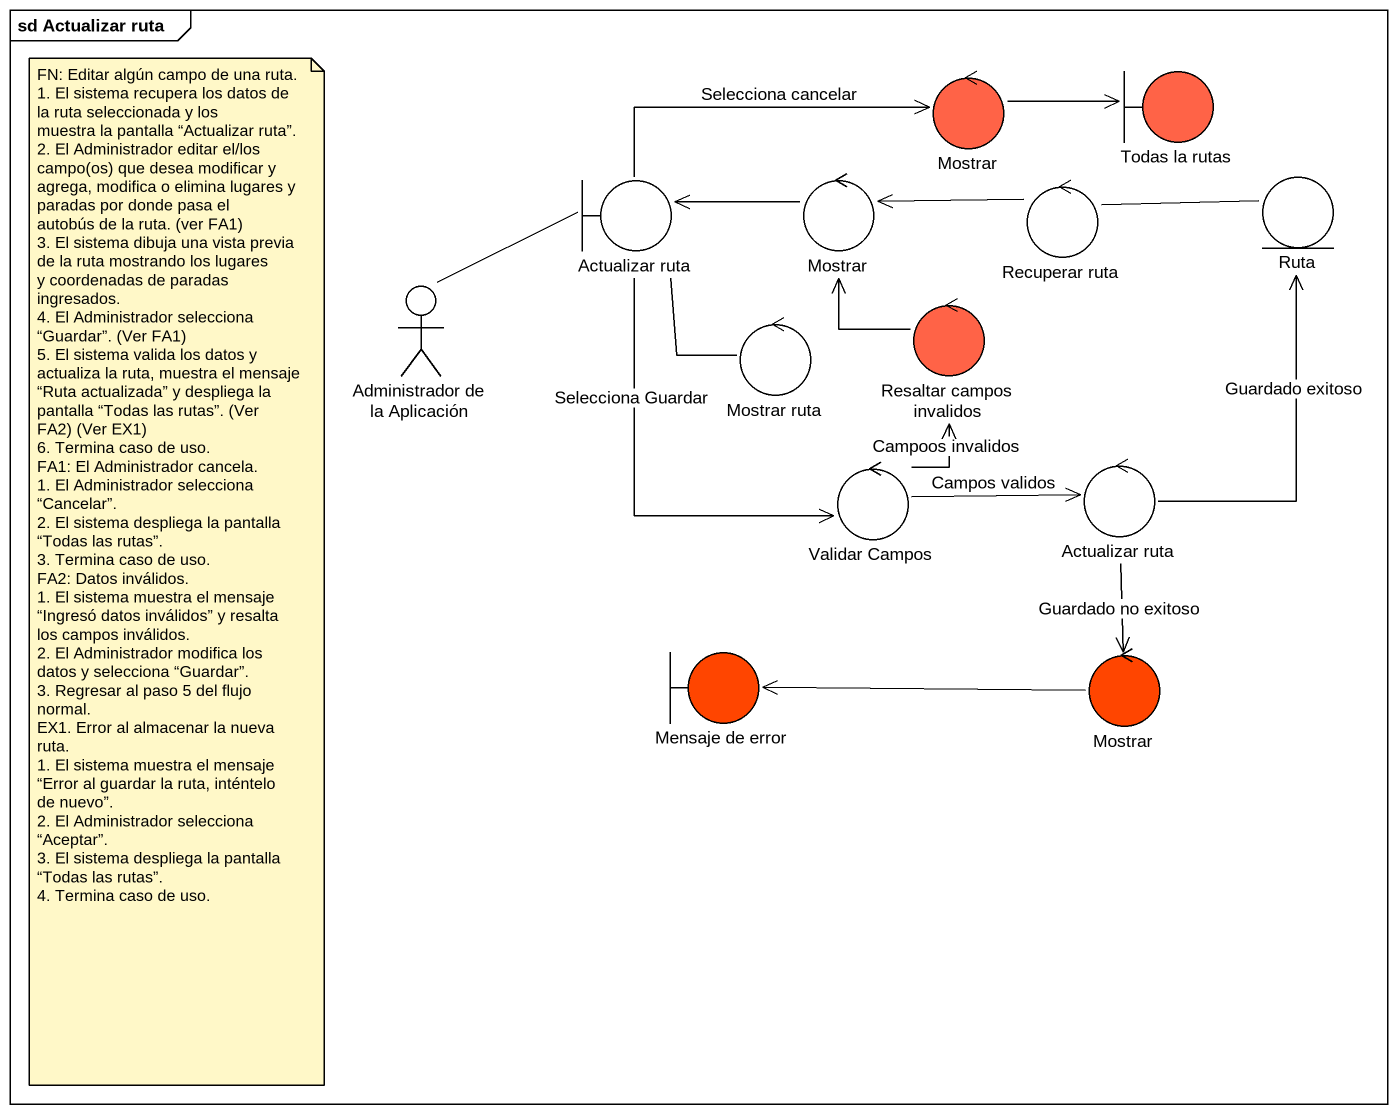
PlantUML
@startuml
mainframe sd Actualizar ruta
control Mostrar #FF6347
boundary "Todas la rutas" as Todas_la_rutas #FF6347
boundary "Actualizar ruta" as Actualizar_ruta
control "Mostrar" as Mostrar_2
control "Recuperar ruta" as Recuperar_ruta
entity Ruta
actor "Administrador de la Aplicación" as Administrador_de_la
control "Mostrar ruta" as Mostrar_ruta
control "Resaltar campos invalidos" as Resaltar_campos_invalidos #FF6347
control "Validar Campos" as Validar_Campos
control "Actualizar ruta" as Actualizar_ruta_2
boundary "Mensaje de error" as Mensaje_de_error #FF4500
control "Mostrar" as Mostrar_3 #FF4500
Mostrar -right-> Todas_la_rutas
Actualizar_ruta -right-> Mostrar : Selecciona cancelar
Actualizar_ruta -- Mostrar_ruta
Actualizar_ruta --> Validar_Campos : Selecciona Guardar
Mostrar_2 -left-> Actualizar_ruta
Recuperar_ruta -left-> Mostrar_2
Recuperar_ruta -right- Ruta
Administrador_de_la -up- Actualizar_ruta
Resaltar_campos_invalidos -up-> Mostrar_2
Validar_Campos -up-> Resaltar_campos_invalidos : Campoos invalidos
Validar_Campos -right-> Actualizar_ruta_2 : Campos validos
Actualizar_ruta_2 -up-> Ruta : Guardado exitoso
Actualizar_ruta_2 --> Mostrar_3 : Guardado no exitoso
Mostrar_3 -left-> Mensaje_de_error
note as N1
  FN: Editar algún campo de una ruta.
  1. El sistema recupera los datos de la ruta seleccionada y los
  muestra la pantalla “Actualizar ruta”.
  2. El Administrador editar el/los campo(os) que desea modificar y
  agrega, modifica o elimina lugares y paradas por donde pasa el
  autobús de la ruta. (ver FA1)
  3. El sistema dibuja una vista previa de la ruta mostrando los lugares
  y coordenadas de paradas ingresados.
  4. El Administrador selecciona “Guardar”. (Ver FA1)
  5. El sistema valida los datos y actualiza la ruta, muestra el mensaje
  “Ruta actualizada” y despliega la pantalla “Todas las rutas”. (Ver
  FA2) (Ver EX1)
  6. Termina caso de uso.
  FA1: El Administrador cancela.
  1. El Administrador selecciona “Cancelar”.
  2. El sistema despliega la pantalla “Todas las rutas”.
  3. Termina caso de uso.
  FA2: Datos inválidos.
  1. El sistema muestra el mensaje “Ingresó datos inválidos” y resalta
  los campos inválidos.
  2. El Administrador modifica los datos y selecciona “Guardar”.
  3. Regresar al paso 5 del flujo normal.
  EX1. Error al almacenar la nueva ruta.
  1. El sistema muestra el mensaje “Error al guardar la ruta, inténtelo
  de nuevo”.
  2. El Administrador selecciona “Aceptar”.
  3. El sistema despliega la pantalla “Todas las rutas”.
  4. Termina caso de uso.
end note
@enduml
